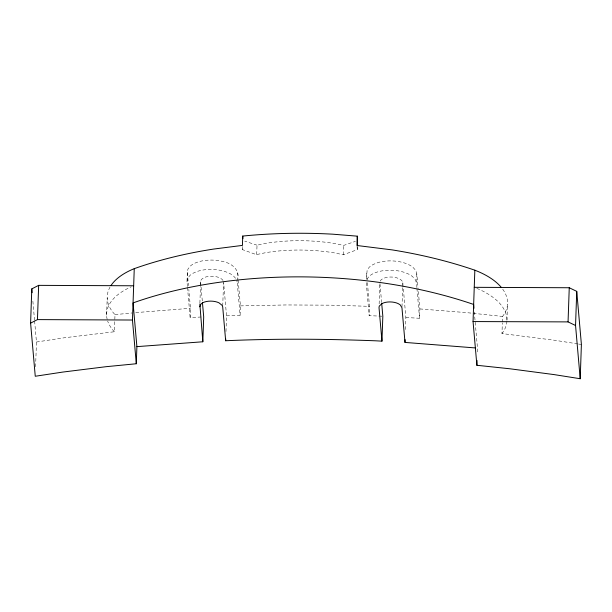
<?xml version="1.0" encoding="UTF-8"?>
<svg xmlns="http://www.w3.org/2000/svg" width="612" height="612" viewBox="0 0 612 612"><rect width="100%" height="100%" fill="white"/><g stroke="black" fill="none" stroke-linecap="round" stroke-linejoin="round"><path stroke-width="0.46" stroke-dasharray="3.06 2.29" d="M35.595 366.741L36.46 342.009L34.624 321.139M106.603 315.134L107.199 298.006M36.46 342.009L63.923 337.832L114.398 331.75L114.995 314.629A78.558 39.038 2 0 1 110.007 287.158M187.417 286.523L187.004 281.811L187.326 272.47L187.899 269.234L190.141 266.228A25.13 12.492 2 0 1 224.023 261.806C231.818 263.565 239.33 269.578 238.022 278.383M201.096 316.993L190.148 317.636L190.47 308.295L188.817 289.438M199.887 303.093L200.461 286.485M200.499 285.559L200.621 281.872A11.49 5.707 2 0 1 210.1 276.249A11.49 5.707 2 0 1 223.051 280.495M222.73 305.962L223.541 282.897M225.996 331.52L226.539 315.838L223.571 281.979M226.539 315.838L240.103 315.218L237.196 282.04L237.517 272.7M240.103 315.218L240.432 305.878L238.099 279.332M357.439 246.835L357.339 249.642L343.355 254.753L334.58 252.917A110.42 54.873 2 0 0 265.975 252.611L256.696 254.531L254.6 253.995L242.666 249.696L242.796 245.963M256.696 254.531L257.025 245.19L266.297 243.27A110.42 54.873 2 0 1 334.902 243.576L343.684 245.412L355.396 241.335M343.355 254.753L343.684 245.412M366.389 278.888L367.154 270.045L369.396 267.039L373.159 264.468L378.178 262.502A25.13 12.492 2 0 1 412.863 267.237L415.64 270.267L416.78 273.51L418.004 287.487M381.888 316.19L369.158 315.67L369.487 306.329L367.246 280.832M379.142 303.904L379.853 283.608M401.992 306.773L402.665 287.403M402.696 286.477L402.826 282.79A11.49 5.707 2 0 0 392.353 277.068A11.49 5.707 2 0 0 380.144 281.206M405.458 329.508L405.878 317.513L403.071 285.605M416.856 287.51L416.78 273.51M405.878 317.513L419.557 318.271L419.886 308.93L418.088 288.42M477.352 351.961L477.482 348.159L474.315 312.051M577.659 343.883L555.191 340.333L501.97 333.555L502.337 323.09M502.368 322.142L502.574 316.435A78.849 39.183 2 0 0 502.314 288.657M506.943 320.26L507.509 304.087M187.004 281.811L187.57 278.575L189.812 275.568A25.13 12.492 2 0 1 233.279 275.767L236.056 278.797L237.196 282.04M366.825 279.386L369.074 276.379A25.13 12.492 2 0 1 412.542 276.578L415.311 279.608L416.451 282.851M114.995 314.629L131.978 312.977M135.749 312.61L190.47 308.295M240.432 305.878L286.095 304.952L331.322 305.181L369.487 306.329M419.886 308.93L466.795 312.648L502.574 316.435M578.592 344.036L581.4 344.48M257.025 245.19L244.731 241.143M416.94 288.443L419.557 318.271M402.826 282.79L402.994 284.664M379.96 283.616L381.597 302.259M366.588 273.281L367.162 279.891M366.259 282.622L369.158 315.67M357.048 246.33L357.339 249.642M200.621 281.872L202.365 301.739M187.326 272.47L188.488 285.666M187.494 287.464L190.148 317.636M32.88 301.226L34.54 320.191M242.52 247.126L242.666 249.696M114.398 331.75A78.558 39.038 2 0 1 107.681 321.078M107.192 319.387A78.558 39.038 2 0 1 131.282 286.791M506.912 321.208A78.849 39.183 2 0 1 501.97 333.555M476.809 288.351A78.849 39.183 2 0 1 506.95 320.359"/><path stroke-width="0.92" d="M473.986 308.249L473.65 304.447A296.942 147.569 2 0 0 133.064 302.909L136.897 346.629L136.3 363.75L106.052 366.695L62.722 372.081L35.259 376.258L30.6 323.144L31.793 288.895L38.655 285.353L133.661 285.781M30.6 323.144L37.454 319.602L38.655 285.353M136.3 363.75L132.46 320.03L134.257 268.66A296.942 147.569 2 0 1 213.512 249.076L242.421 245.404L242.742 236.064A296.942 147.569 2 0 1 332.775 234.182L357.301 236.163L357.469 245.902M136.897 346.629L202.824 341.779L199.849 304.011M202.824 341.779L203.697 316.871L202.45 302.68M381.681 303.192L382.829 316.243L381.957 341.152L375.401 340.792C325.515 338.91 275.545 338.505 225.675 340.746L225.736 338.895M357.301 236.163L356.98 245.504L392.093 249.88A296.942 147.569 2 0 1 474.843 270.198A78.849 39.183 2 0 1 501.243 287.319M475.654 347.96L405.006 342.422L405.098 339.652M474.246 287.319L569.252 287.747L576.741 291.358L581.4 344.48L580.207 378.729L553.99 374.582L509.704 368.753L476.886 365.28L473.053 321.568L474.843 270.198M476.886 365.28L477.054 360.522M580.207 378.729L575.548 325.5L568.058 321.897L569.252 287.747M575.548 325.5L576.741 291.358M199.757 306.78L201.042 303.927L202.763 302.749A11.49 5.707 2 0 1 218.981 302.825L222.179 305.403L222.699 306.887L225.675 340.746M473.053 321.568L568.058 321.897M37.454 319.602L132.46 320.03M405.006 342.422L401.954 307.698L400.172 304.83L398.244 303.636A11.49 5.707 2 0 0 382.018 303.56L379.272 306.115L379.012 307.591L381.957 341.152M31.793 288.895L32.13 292.689M242.742 236.064L242.895 238.642M110.986 285.552A78.558 39.038 2 0 1 134.257 268.66"/></g></svg>
